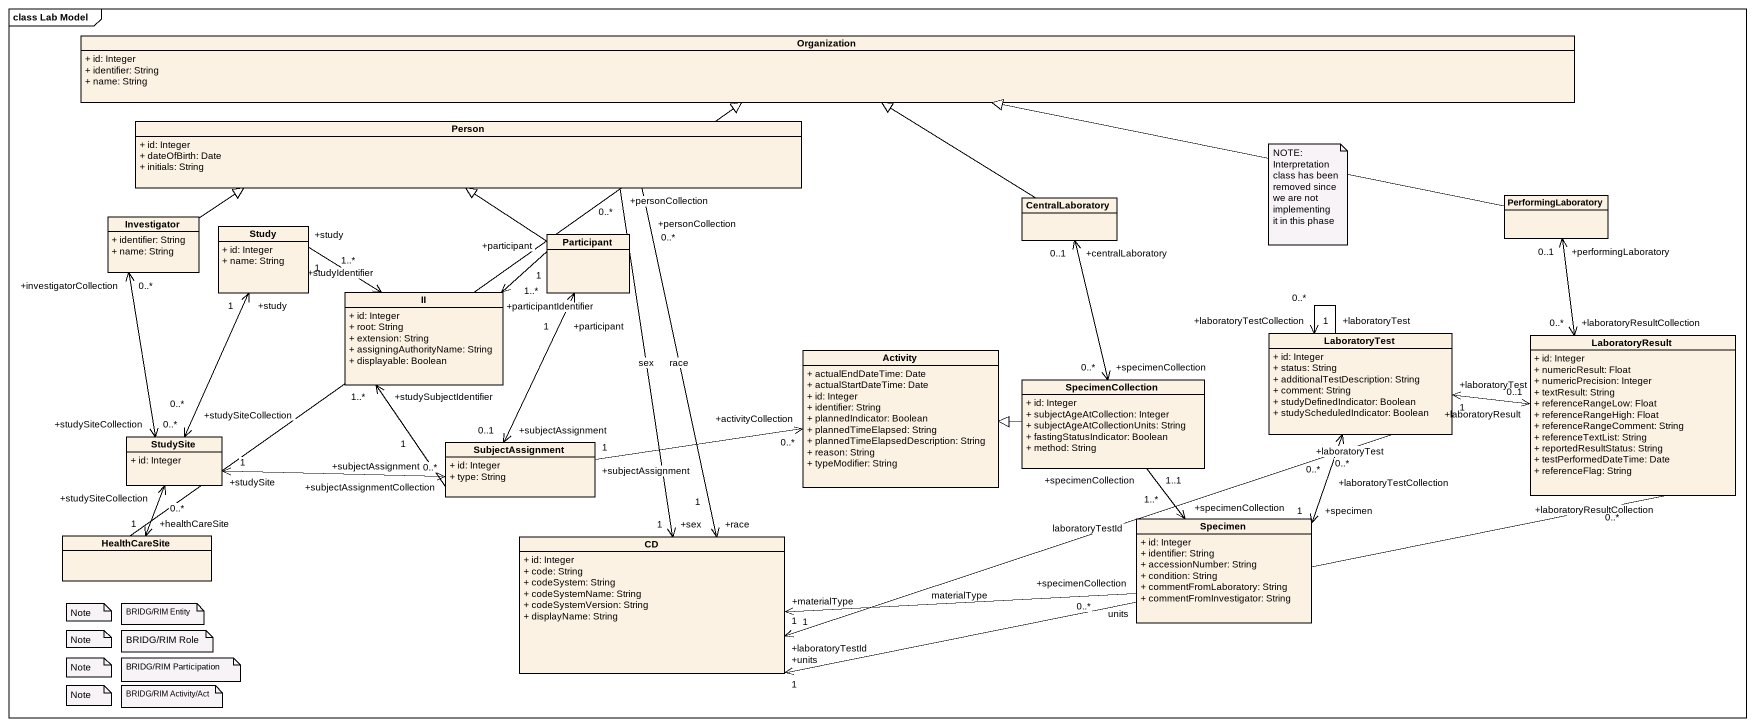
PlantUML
@startuml
mainframe class Lab Model
hide circle
hide empty members
skinparam classAttributeIconSize 0
class Organization {
  + id: Integer
  + identifier: String
  + name: String
}
class "Person" as Person_ {
  + id: Integer
  + dateOfBirth: Date
  + initials: String
}
class Investigator {
  + identifier: String
  + name: String
}
class CentralLaboratory
class PerformingLaboratory
class Study {
  + id: Integer
  + name: String
}
class "Participant" as Participant_
class II {
  + id: Integer
  + root: String
  + extension: String
  + assigningAuthorityName: String
  + displayable: Boolean
}
class LaboratoryTest {
  + id: Integer
  + status: String
  + additionalTestDescription: String
  + comment: String
  + studyDefinedIndicator: Boolean
  + studyScheduledIndicator: Boolean
}
class LaboratoryResult {
  + id: Integer
  + numericResult: Float
  + numericPrecision: Integer
  + textResult: String
  + referenceRangeLow: Float
  + referenceRangeHigh: Float
  + referenceRangeComment: String
  + referenceTextList: String
  + reportedResultStatus: String
  + testPerformedDateTime: Date
  + referenceFlag: String
}
class Activity {
  + actualEndDateTime: Date
  + actualStartDateTime: Date
  + id: Integer
  + identifier: String
  + plannedIndicator: Boolean
  + plannedTimeElapsed: String
  + plannedTimeElapsedDescription: String
  + reason: String
  + typeModifier: String
}
class SpecimenCollection {
  + id: Integer
  + subjectAgeAtCollection: Integer
  + subjectAgeAtCollectionUnits: String
  + fastingStatusIndicator: Boolean
  + method: String
}
class StudySite {
  + id: Integer
}
class SubjectAssignment {
  + id: Integer
  + type: String
}
class HealthCareSite #FCF2E3
class CD {
  + id: Integer
  + code: String
  + codeSystem: String
  + codeSystemName: String
  + codeSystemVersion: String
  + displayName: String
}
class Specimen {
  + id: Integer
  + identifier: String
  + accessionNumber: String
  + condition: String
  + commentFromLaboratory: String
  + commentFromInvestigator: String
}
Investigator -right-|> Person_
Investigator "+investigatorCollection\n0..*" <--> "+studySiteCollection\n0..*" StudySite
CentralLaboratory -up-|> Organization
CentralLaboratory "+centralLaboratory\n0..1" <--> "+specimenCollection\n0..*" SpecimenCollection
PerformingLaboratory -left-|> Organization
PerformingLaboratory "+performingLaboratory\n0..1" <--> "+laboratoryResultCollection\n0..*" LaboratoryResult
Study "+study\n1" -right-> "+studyIdentifier\n1..*" II
Participant_ -up-|> Person_
Participant_ "+participant\n1" -left-> "+participantIdentifier\n1..*" II
Participant_ "+participant\n1" <--> "+subjectAssignment\n0..1" SubjectAssignment
LaboratoryTest "+laboratoryTest\n1" --> "+laboratoryTestCollection\n0..*" LaboratoryTest
LaboratoryTest "+laboratoryTest\n1" <-right-> "+laboratoryResult\n0..1" LaboratoryResult
LaboratoryTest "+laboratoryTest\n0..*" -left-> "+laboratoryTestId\n1" CD : laboratoryTestId
LaboratoryTest "+laboratoryTestCollection\n0..*" <--> "+specimen\n1" Specimen
Activity "+activityCollection\n0..*" <-left- "+subjectAssignment\n1" SubjectAssignment
SpecimenCollection -left-|> Activity
SpecimenCollection "+specimenCollection\n1..1" --> "+specimenCollection\n1..*" Specimen
StudySite "+studySiteCollection\n0..*" <-up-> "+study\n1" Study
SubjectAssignment "+subjectAssignment\n1" -up-> "+studySubjectIdentifier\n1..*" II
SubjectAssignment "+subjectAssignmentCollection\n0..*" <-left-> "+studySite\n1" StudySite
HealthCareSite -up-|> Organization
HealthCareSite "+healthCareSite\n1" <-up-> "+studySiteCollection\n0..*" StudySite
CD "+sex\n1" <-up- "+personCollection\n0..*" Person_ : sex
CD "+race\n1" <-up- "+personCollection\n0..*" Person_ : race
CD "+units\n1" <-right- "+laboratoryResultCollection\n0..*" LaboratoryResult : units
CD "+materialType\n1" <-right- "+specimenCollection\n0..*" Specimen : materialType
note as N1
  NOTE: Interpretation class has been removed since we are not implementing it in this phase
end note
note as N2
  Note
end note
note as N3
  BRIDG/RIM Entity
end note
note as N4
  Note
end note
note as N5
  Note
end note
note as N6
  BRIDG/RIM Participation
end note
note as N7
  BRIDG/RIM Role
end note
note as N8
  Note
end note
note as N9
  BRIDG/RIM Activity/Act
end note
@enduml
